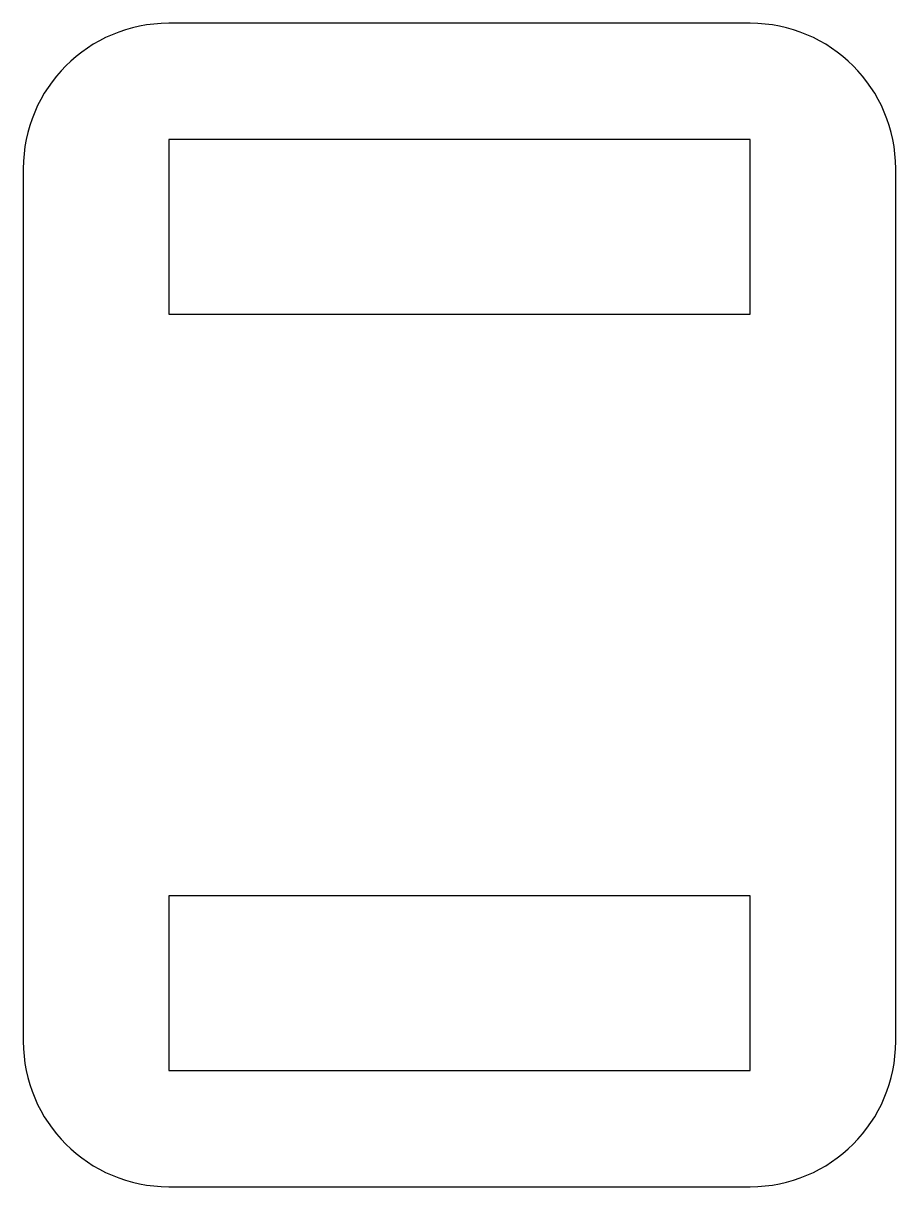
# Model space of a CAD drawing. Header units: millimetres. Extents: x -15 to 15, y -7 to 33.
import ezdxf

# ---------------------------------------------------------------- set-up
doc = ezdxf.new("R2010")
doc.units = ezdxf.units.MM

msp = doc.modelspace()

# ---------------------------------------------------------------- linework, layer by layer
at = {"color": 7, "linetype": 'Continuous', "lineweight": 25}
for p, q in [((10, 33), (-10, 33)), ((10, 29), (-10, 29)), ((-10, 29), (-10, 23)), ((10, 23), (10, 29)), ((-15, 28), (-15, -2)), ((15, -2), (15, 28)), ((-10, 23), (10, 23)), ((10, 3), (-10, 3)), ((-10, 3), (-10, -3)), ((10, -3), (10, 3)), ((-10, -3), (10, -3)), ((-10, -7), (10, -7))]:
    msp.add_line(p, q, dxfattribs=at)
for centre, start, end in [((-10, 28), 90, 180), ((10, 28), 0, 90), ((-10, -2), 180, 270), ((10, -2), 270, 0)]:
    msp.add_arc(centre, 5, start, end, dxfattribs=at)

doc.saveas('drawing.dxf')
